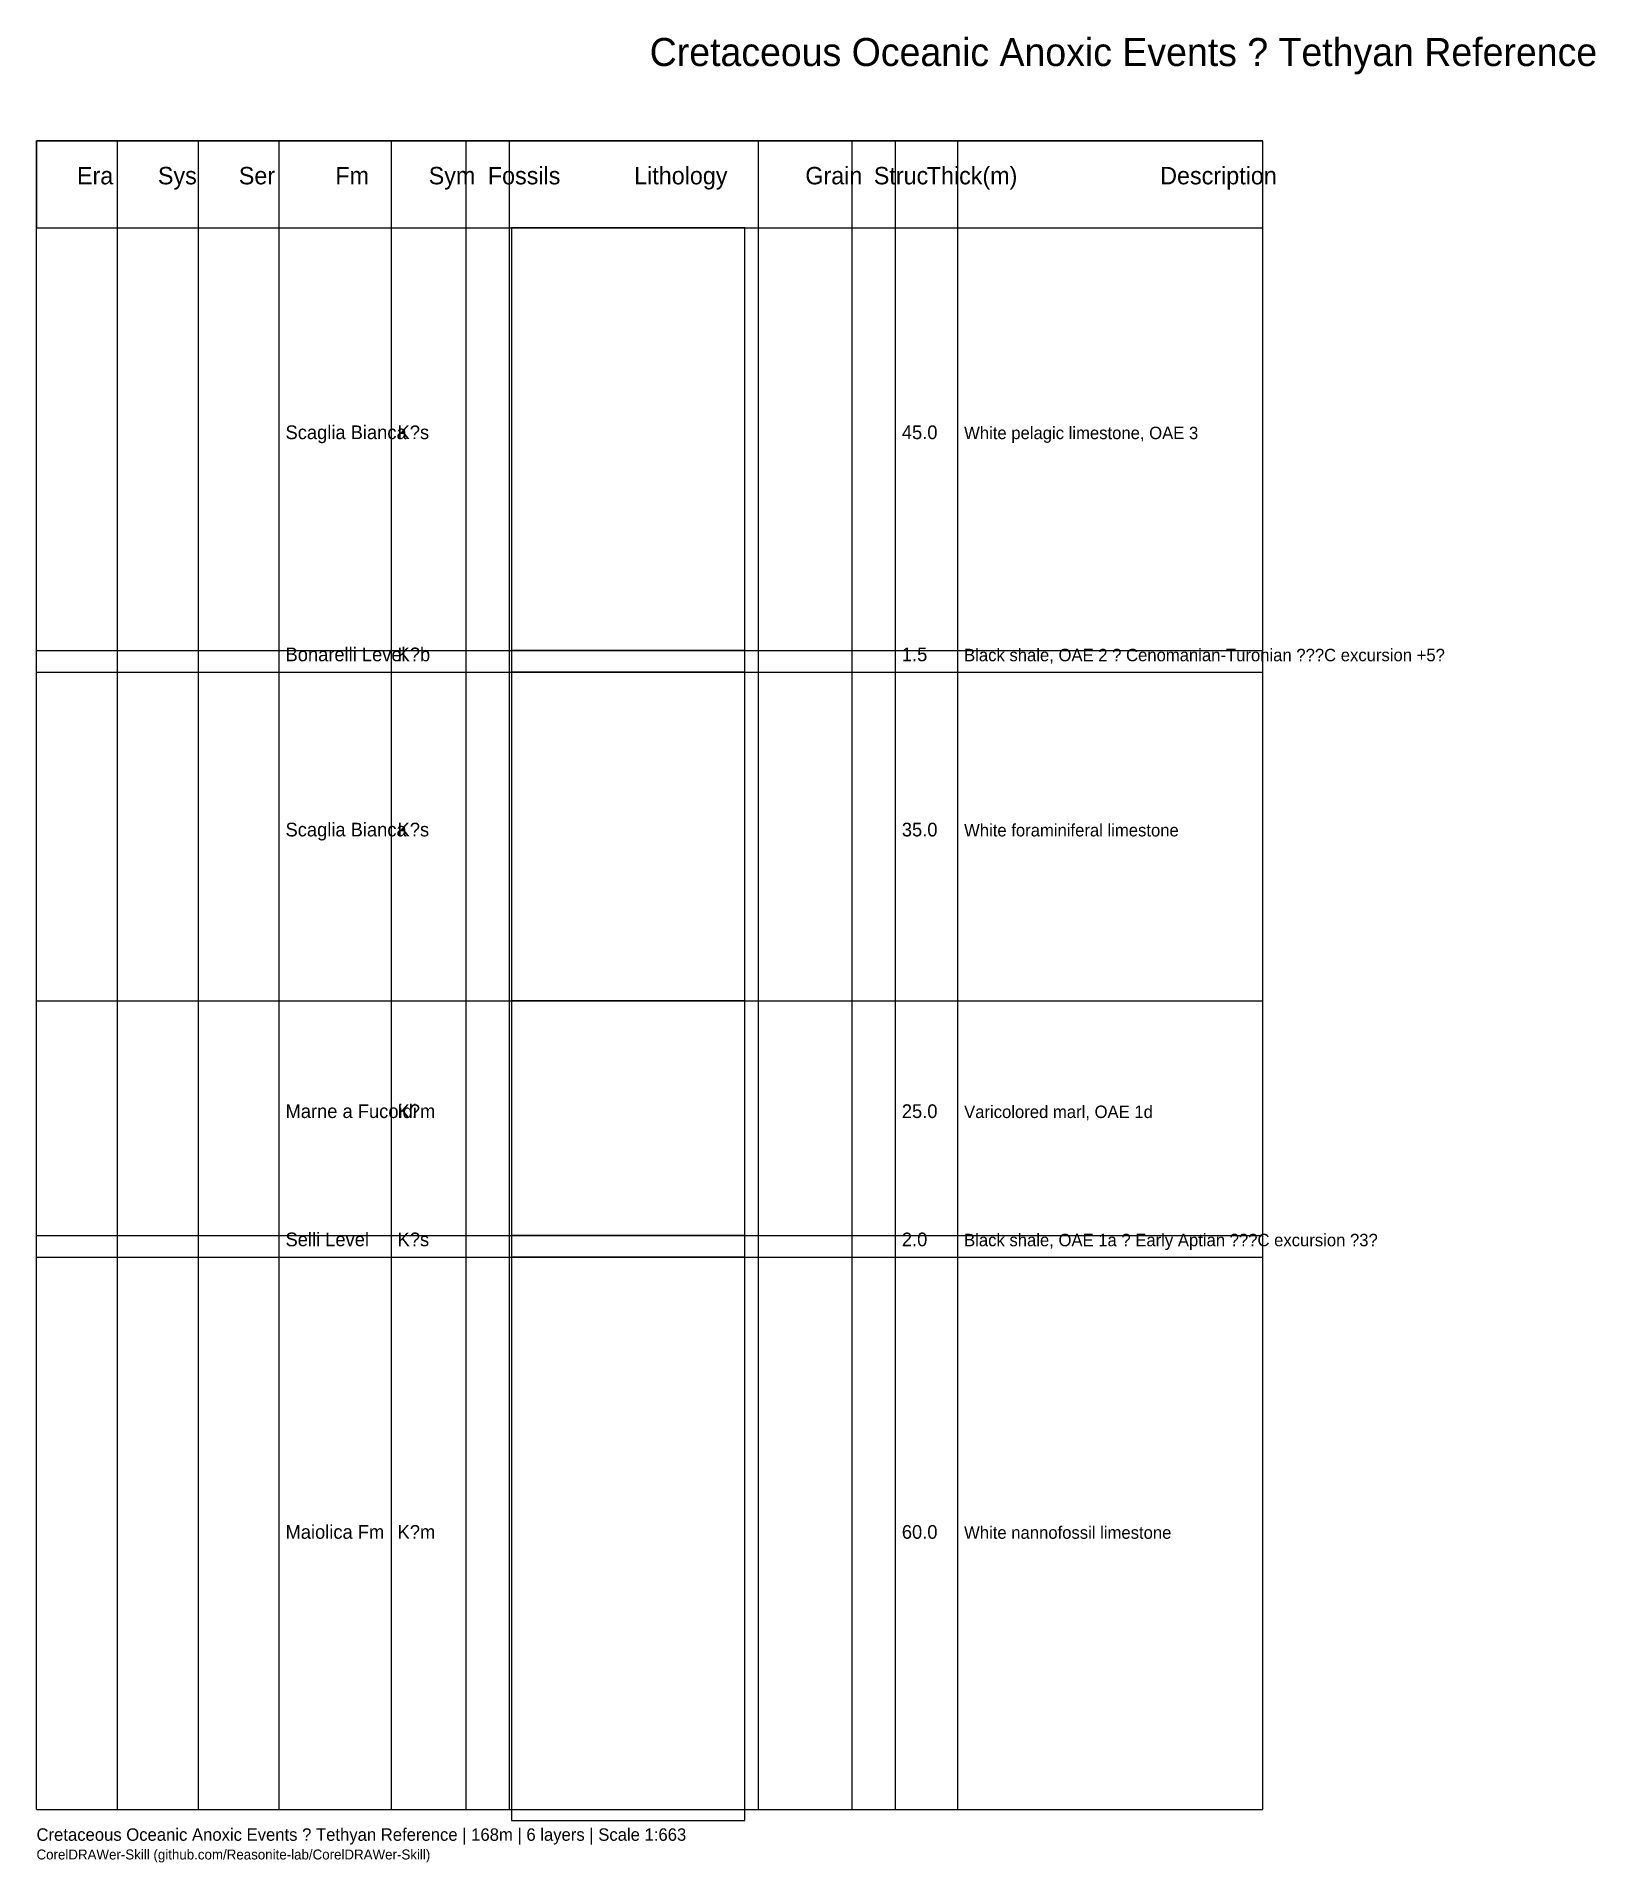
# Model space of a CAD drawing. Header units: metres. Extents: x 8 to 258, y 14 to 307.
import ezdxf

# ---------------------------------------------------------------- set-up
doc = ezdxf.new("R2010")
doc.units = ezdxf.units.M

msp = doc.modelspace()

# ---------------------------------------------------------------- linework, layer by layer
at = {"layer": 'BORDER', "color": 7}
for p, q in [((8, 22), (8, 290)), ((8, 290), (205, 290)), ((205, 22), (205, 290)), ((8, 22), (205, 22))]:
    msp.add_line(p, q, dxfattribs=at)
at = {"layer": 'GRID', "color": 8}
for p, q in [((21, 22), (21, 290)), ((34, 22), (34, 290)), ((47, 22), (47, 290)), ((65, 22), (65, 290)), ((77, 22), (77, 290)), ((84, 22), (84, 290)), ((124, 22), (124, 290)), ((139, 22), (139, 290)), ((146, 22), (146, 290)), ((156, 22), (156, 290)), ((8, 276), (205, 276)), ((8, 208.166), (205, 208.166)), ((8, 204.666), (205, 204.666)), ((8, 151.907), (205, 151.907)), ((8, 114.221), (205, 114.221)), ((8, 110.721), (205, 110.721))]:
    msp.add_line(p, q, dxfattribs=at)
at = {"layer": 'HEADER', "color": 8}
msp.add_lwpolyline([(8, 276), (205, 276), (205, 290), (8, 290)], close=True, dxfattribs=at)
at = {"layer": 'LITHOLOGY', "color": 9}
for points in [[(84.3, 208.166), (121.8, 208.166), (121.8, 276), (84.3, 276)], [(84.3, 20.276), (121.8, 20.276), (121.8, 110.721), (84.3, 110.721)]]:
    msp.add_lwpolyline(points, close=True, dxfattribs=at)
at = {"layer": 'LITHOLOGY', "color": 1}
for points in [[(84.3, 204.666), (121.8, 204.666), (121.8, 208.166), (84.3, 208.166)], [(84.3, 114.221), (121.8, 114.221), (121.8, 151.907), (84.3, 151.907)], [(84.3, 110.721), (121.8, 110.721), (121.8, 114.221), (84.3, 114.221)]]:
    msp.add_lwpolyline(points, close=True, dxfattribs=at)
at = {"layer": 'LITHOLOGY', "color": 8}
msp.add_lwpolyline([(84.3, 151.907), (121.8, 151.907), (121.8, 204.666), (84.3, 204.666)], close=True, dxfattribs=at)

# ---------------------------------------------------------------- texts
at = {"layer": 'FOOTER', "color": 8}
msp.add_text('Cretaceous Oceanic Anoxic Events ? Tethyan Reference | 168m | 6 layers | Scale 1:663', height=2, dxfattribs=at).set_placement((8, 17))
at = {"layer": 'FOOTER', "color": 9}
msp.add_text('CorelDRAWer-Skill (github.com/Reasonite-lab/CorelDRAWer-Skill)', height=1.6, dxfattribs=at).set_placement((8, 14))
at = {"layer": 'HEADER', "color": 7}
for s, p in [('Era', (14.5, 283)), ('Sys', (27.5, 283)), ('Ser', (40.5, 283)), ('Fm', (56, 283)), ('Sym', (71, 283)), ('Fossils', (80.5, 283)), ('Lithology', (104, 283)), ('Grain', (131.5, 283)), ('Struc', (142.5, 283)), ('Thick(m)', (151, 283)), ('Description', (188.5, 283))]:
    msp.add_text(s, height=2.8, dxfattribs=at).set_placement(p)
at = {"layer": 'TEXT', "color": 7}
for s, height, p in [('Scaglia Bianca', 2.2, (48, 242.083)), ('K?s', 2.2, (66, 242.083)), ('45.0', 2.2, (147, 242.083)), ('White pelagic limestone, OAE 3', 2, (157, 242.083)), ('Bonarelli Level', 2.2, (48, 206.416)), ('K?b', 2.2, (66, 206.416)), ('1.5', 2.2, (147, 206.416)), ('Black shale, OAE 2 ? Cenomanian-Turonian ???C excursion +5?', 2, (157, 206.416)), ('Scaglia Bianca', 2.2, (48, 178.286)), ('K?s', 2.2, (66, 178.286)), ('35.0', 2.2, (147, 178.286)), ('White foraminiferal limestone', 2, (157, 178.286)), ('Marne a Fucoidi', 2.2, (48, 133.064)), ('K?m', 2.2, (66, 133.064)), ('25.0', 2.2, (147, 133.064)), ('Varicolored marl, OAE 1d', 2, (157, 133.064)), ('Selli Level', 2.2, (48, 112.471)), ('K?s', 2.2, (66, 112.471)), ('2.0', 2.2, (147, 112.471)), ('Black shale, OAE 1a ? Early Aptian ???C excursion ?3?', 2, (157, 112.471)), ('Maiolica Fm', 2.2, (48, 65.499)), ('K?m', 2.2, (66, 65.499)), ('60.0', 2.2, (147, 65.499)), ('White nannofossil limestone', 2, (157, 65.499))]:
    msp.add_text(s, height=height, dxfattribs=at).set_placement(p)
at = {"layer": 'TITLE', "color": 7}
msp.add_text('Cretaceous Oceanic Anoxic Events ? Tethyan Reference', height=4.5, dxfattribs=at).set_placement((106.5, 302))

doc.saveas('drawing.dxf')
